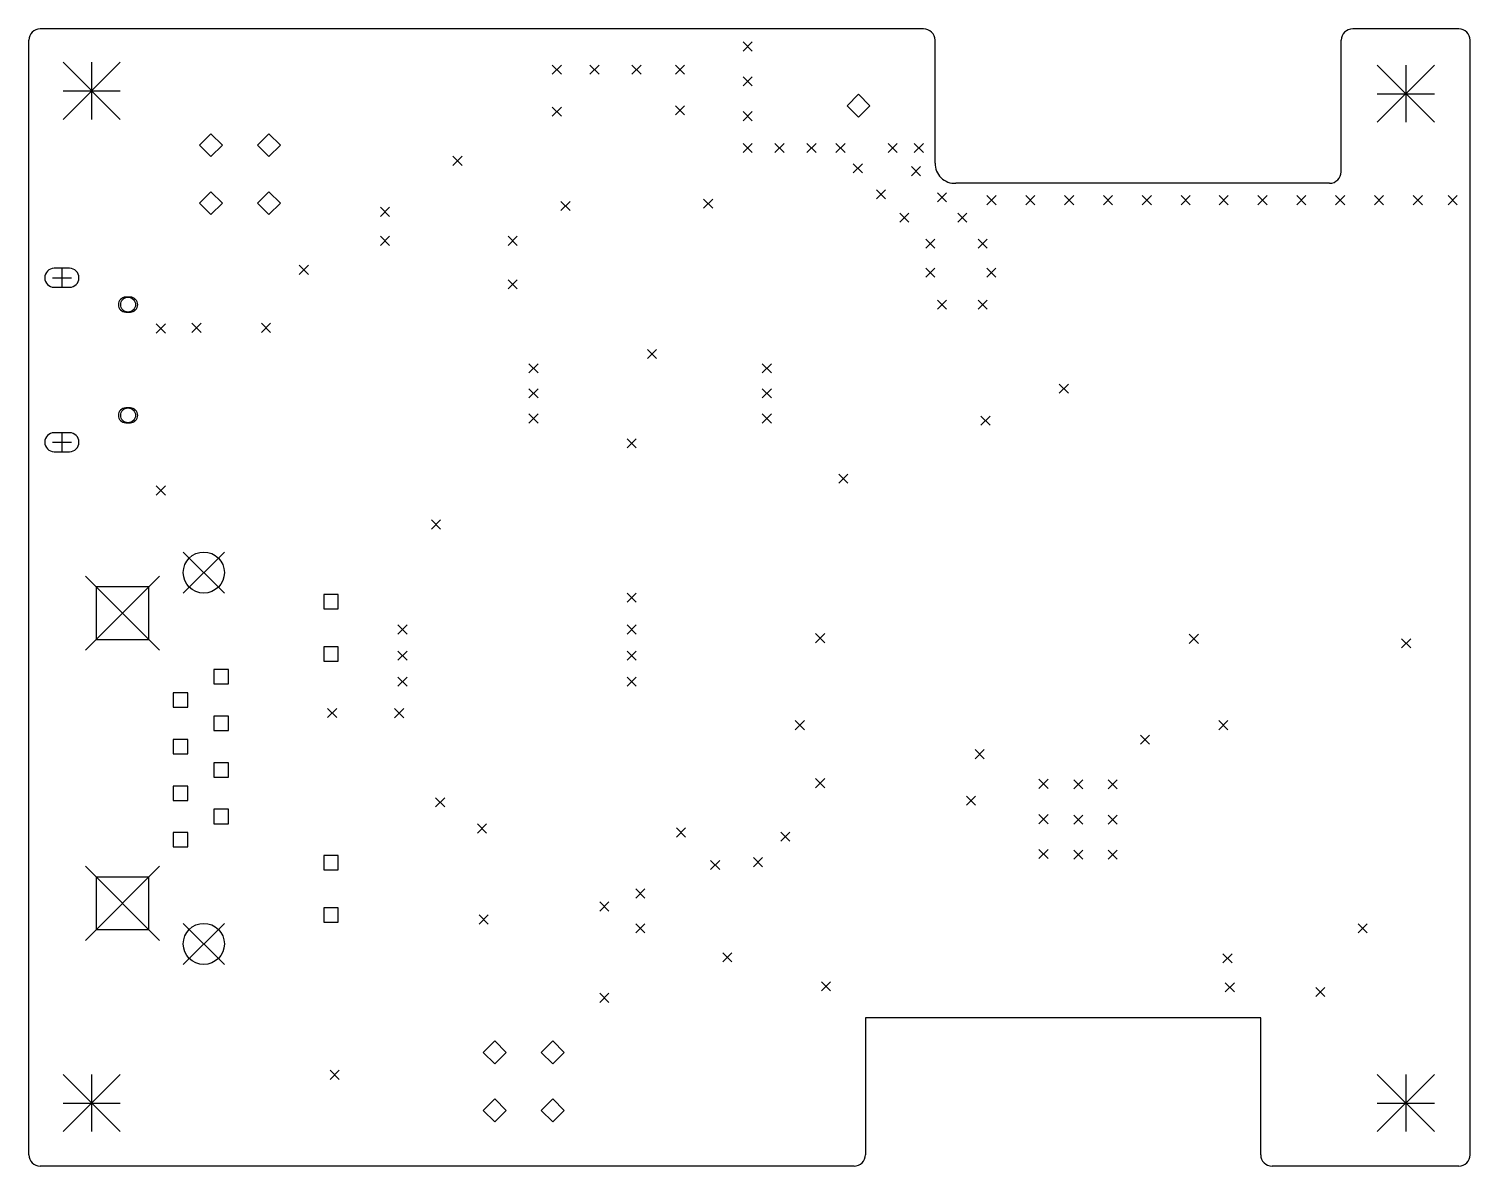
# Model space of a CAD drawing. Extents: x 50.7 to 120.8, y -184 to -106.7.
# Drawn here: x 52.7 to 115.8, y -156.5 to -106.7 of the extents above; entities that cross this region are included whole.
import ezdxf

# ---------------------------------------------------------------- set-up
doc = ezdxf.new("R2010")
doc.units = 0
doc.layers.add('BLACK', color=7, linetype='CONTINUOUS')

msp = doc.modelspace()

# ---------------------------------------------------------------- linework, layer by layer
at = {"layer": 'BLACK', "linetype": 'CONTINUOUS'}
for p, q in [((52.732, -155.968), (52.732, -107.168)), ((91.8992, -106.668), (53.232, -106.668)), ((84.001, -107.242), (84.401, -107.642)), ((84.401, -107.242), (84.001, -107.642)), ((92.4052, -112.547), (92.4071, -107.168)), ((110.185, -112.926), (110.185, -107.168)), ((115.332, -106.668), (110.693, -106.668)), ((115.832, -155.968), (115.832, -107.168)), ((54.232, -108.131), (56.732, -110.631)), ((56.732, -108.131), (54.232, -110.631)), ((55.482, -108.131), (55.482, -110.631)), ((75.6444, -108.258), (76.0444, -108.658)), ((76.0444, -108.258), (75.6444, -108.658)), ((77.2954, -108.258), (77.6954, -108.658)), ((77.6954, -108.258), (77.2954, -108.658)), ((79.1369, -108.258), (79.5369, -108.658)), ((79.5369, -108.258), (79.1369, -108.658)), ((81.0419, -108.258), (81.4419, -108.658)), ((81.4419, -108.258), (81.0419, -108.658)), ((111.763, -108.258), (114.263, -110.758)), ((114.263, -108.258), (111.763, -110.758)), ((113.013, -108.258), (113.013, -110.758)), ((84.001, -108.766), (84.401, -109.166)), ((84.401, -108.766), (84.001, -109.166)), ((54.232, -109.381), (56.732, -109.381)), ((89.0524, -109.533), (88.5524, -110.033)), ((89.5524, -110.033), (89.0524, -109.533)), ((111.763, -109.508), (114.263, -109.508)), ((75.6444, -110.099), (76.0444, -110.499)), ((76.0444, -110.099), (75.6444, -110.499)), ((81.0419, -110.036), (81.4419, -110.436)), ((81.4419, -110.036), (81.0419, -110.436)), ((84.001, -110.29), (84.401, -110.69)), ((84.401, -110.29), (84.001, -110.69)), ((88.5524, -110.033), (89.0524, -110.533)), ((89.0524, -110.533), (89.5524, -110.033)), ((60.706, -111.26), (60.206, -111.76)), ((61.206, -111.76), (60.706, -111.26)), ((63.246, -111.26), (62.746, -111.76)), ((63.746, -111.76), (63.246, -111.26)), ((60.206, -111.76), (60.706, -112.26)), ((60.706, -112.26), (61.206, -111.76)), ((62.746, -111.76), (63.246, -112.26)), ((63.246, -112.26), (63.746, -111.76)), ((71.301, -112.246), (71.701, -112.646)), ((71.701, -112.246), (71.301, -112.646)), ((84.001, -111.687), (84.401, -112.087)), ((84.401, -111.687), (84.001, -112.087)), ((85.398, -111.687), (85.798, -112.087)), ((85.798, -111.687), (85.398, -112.087)), ((86.795, -111.687), (87.195, -112.087)), ((87.195, -111.687), (86.795, -112.087)), ((88.065, -111.687), (88.465, -112.087)), ((88.465, -111.687), (88.065, -112.087)), ((90.351, -111.687), (90.751, -112.087)), ((90.751, -111.687), (90.351, -112.087)), ((91.494, -111.687), (91.894, -112.087)), ((91.894, -111.687), (91.494, -112.087)), ((88.827, -112.576), (89.227, -112.976)), ((89.227, -112.576), (88.827, -112.976)), ((91.367, -112.703), (91.767, -113.103)), ((91.767, -112.703), (91.367, -113.103)), ((109.673, -113.431), (93.3196, -113.43)), ((60.706, -113.8), (60.206, -114.3)), ((61.206, -114.3), (60.706, -113.8)), ((63.246, -113.8), (62.746, -114.3)), ((63.746, -114.3), (63.246, -113.8)), ((82.2738, -114.125), (82.6738, -114.525)), ((82.6738, -114.125), (82.2738, -114.525)), ((89.843, -113.719), (90.243, -114.119)), ((90.243, -113.719), (89.843, -114.119)), ((92.51, -113.846), (92.91, -114.246)), ((92.91, -113.846), (92.51, -114.246)), ((94.678, -113.973), (95.078, -114.373)), ((95.078, -113.973), (94.678, -114.373)), ((96.378, -113.973), (96.778, -114.373)), ((96.778, -113.973), (96.378, -114.373)), ((98.078, -113.973), (98.478, -114.373)), ((98.478, -113.973), (98.078, -114.373)), ((99.778, -113.973), (100.178, -114.373)), ((100.178, -113.973), (99.778, -114.373)), ((101.478, -113.973), (101.878, -114.373)), ((101.878, -113.973), (101.478, -114.373)), ((103.178, -113.973), (103.578, -114.373)), ((103.578, -113.973), (103.178, -114.373)), ((104.838, -113.973), (105.238, -114.373)), ((105.238, -113.973), (104.838, -114.373)), ((106.538, -113.973), (106.938, -114.373)), ((106.938, -113.973), (106.538, -114.373)), ((108.238, -113.973), (108.638, -114.373)), ((108.638, -113.973), (108.238, -114.373)), ((109.938, -113.973), (110.338, -114.373)), ((110.338, -113.973), (109.938, -114.373)), ((111.638, -113.973), (112.038, -114.373)), ((112.038, -113.973), (111.638, -114.373)), ((113.338, -113.973), (113.738, -114.373)), ((113.738, -113.973), (113.338, -114.373)), ((114.862, -113.973), (115.262, -114.373)), ((115.262, -113.973), (114.862, -114.373)), ((60.206, -114.3), (60.706, -114.8)), ((60.706, -114.8), (61.206, -114.3)), ((62.746, -114.3), (63.246, -114.8)), ((63.246, -114.8), (63.746, -114.3)), ((68.126, -114.481), (68.526, -114.881)), ((68.526, -114.481), (68.126, -114.881)), ((76.0254, -114.227), (76.4254, -114.627)), ((76.4254, -114.227), (76.0254, -114.627)), ((90.859, -114.735), (91.259, -115.135)), ((91.259, -114.735), (90.859, -115.135)), ((93.399, -114.735), (93.799, -115.135)), ((93.799, -114.735), (93.399, -115.135)), ((68.126, -115.751), (68.526, -116.151)), ((68.526, -115.751), (68.126, -116.151)), ((73.714, -115.751), (74.114, -116.151)), ((74.114, -115.751), (73.714, -116.151)), ((92.002, -115.878), (92.402, -116.278)), ((92.402, -115.878), (92.002, -116.278)), ((94.288, -115.878), (94.688, -116.278)), ((94.688, -115.878), (94.288, -116.278)), ((54.5132, -117.153), (53.8432, -117.153)), ((54.1782, -117.153), (54.1782, -117.983)), ((64.57, -117.021), (64.97, -117.421)), ((64.97, -117.021), (64.57, -117.421)), ((92.002, -117.148), (92.402, -117.548)), ((92.402, -117.148), (92.002, -117.548)), ((94.669, -117.148), (95.069, -117.548)), ((95.069, -117.148), (94.669, -117.548)), ((53.7632, -117.568), (54.5932, -117.568)), ((53.8432, -117.983), (54.5132, -117.983)), ((73.714, -117.656), (74.114, -118.056)), ((74.114, -117.656), (73.714, -118.056)), ((57.1782, -118.418), (56.9782, -118.418)), ((92.51, -118.545), (92.91, -118.945)), ((92.91, -118.545), (92.51, -118.945)), ((94.288, -118.545), (94.688, -118.945)), ((94.688, -118.545), (94.288, -118.945)), ((56.9782, -119.068), (57.1782, -119.068)), ((58.3109, -119.591), (58.7109, -119.991)), ((58.7109, -119.591), (58.3109, -119.991)), ((59.871, -119.561), (60.271, -119.961)), ((60.271, -119.561), (59.871, -119.961)), ((62.919, -119.561), (63.319, -119.961)), ((63.319, -119.561), (62.919, -119.961)), ((79.81, -120.704), (80.21, -121.104)), ((80.21, -120.704), (79.81, -121.104)), ((74.6284, -121.331), (75.0284, -121.731)), ((75.0284, -121.331), (74.6284, -121.731)), ((84.8392, -121.331), (85.2392, -121.731)), ((85.2392, -121.331), (84.8392, -121.731)), ((97.844, -122.228), (98.244, -122.628)), ((98.244, -122.228), (97.844, -122.628)), ((74.6284, -122.431), (75.0284, -122.831)), ((75.0284, -122.431), (74.6284, -122.831)), ((84.8392, -122.431), (85.2392, -122.831)), ((85.2392, -122.431), (84.8392, -122.831)), ((57.1782, -123.268), (56.9782, -123.268)), ((74.6284, -123.531), (75.0284, -123.931)), ((75.0284, -123.531), (74.6284, -123.931)), ((84.8392, -123.531), (85.2392, -123.931)), ((85.2392, -123.531), (84.8392, -123.931)), ((94.415, -123.625), (94.815, -124.025)), ((94.815, -123.625), (94.415, -124.025)), ((56.9782, -123.918), (57.1782, -123.918)), ((53.7632, -124.768), (54.5932, -124.768)), ((54.5132, -124.353), (53.8432, -124.353)), ((54.1782, -124.353), (54.1782, -125.183)), ((78.921, -124.616), (79.321, -125.016)), ((79.321, -124.616), (78.921, -125.016)), ((53.8432, -125.183), (54.5132, -125.183)), ((88.192, -126.165), (88.592, -126.565)), ((88.592, -126.165), (88.192, -126.565)), ((58.3109, -126.684), (58.7109, -127.084)), ((58.7109, -126.684), (58.3109, -127.084)), ((70.3612, -128.172), (70.7612, -128.572)), ((70.7612, -128.172), (70.3612, -128.572)), ((59.4925, -129.576), (61.2925, -131.376)), ((61.2925, -129.576), (59.4925, -131.376)), ((55.2075, -130.631), (58.4575, -133.881)), ((58.4575, -130.631), (55.2075, -133.881)), ((57.9816, -131.107), (55.6834, -131.107)), ((55.6834, -131.107), (55.6834, -133.406)), ((57.9816, -133.406), (57.9816, -131.107)), ((66.2772, -131.432), (65.6478, -131.432)), ((65.6478, -131.432), (65.6478, -132.061)), ((66.2772, -132.061), (66.2772, -131.432)), ((78.921, -131.372), (79.321, -131.772)), ((79.321, -131.372), (78.921, -131.772)), ((65.6478, -132.061), (66.2772, -132.061)), ((68.888, -132.769), (69.288, -133.169)), ((69.288, -132.769), (68.888, -133.169)), ((78.921, -132.769), (79.321, -133.169)), ((79.321, -132.769), (78.921, -133.169)), ((55.6834, -133.406), (57.9816, -133.406)), ((66.2772, -133.722), (65.6478, -133.722)), ((65.6478, -133.722), (65.6478, -134.351)), ((66.2772, -134.351), (66.2772, -133.722)), ((87.176, -133.15), (87.576, -133.55)), ((87.576, -133.15), (87.176, -133.55)), ((103.534, -133.175), (103.934, -133.575)), ((103.934, -133.175), (103.534, -133.575)), ((112.83, -133.379), (113.23, -133.779)), ((113.23, -133.379), (112.83, -133.779)), ((65.6478, -134.351), (66.2772, -134.351)), ((68.888, -133.912), (69.288, -134.312)), ((69.288, -133.912), (68.888, -134.312)), ((78.921, -133.912), (79.321, -134.312)), ((79.321, -133.912), (78.921, -134.312)), ((61.4672, -134.722), (60.8378, -134.722)), ((60.8378, -134.722), (60.8378, -135.351)), ((61.4672, -135.351), (61.4672, -134.722)), ((60.8378, -135.351), (61.4672, -135.351)), ((68.888, -135.055), (69.288, -135.455)), ((69.288, -135.055), (68.888, -135.455)), ((78.921, -135.055), (79.321, -135.455)), ((79.321, -135.055), (78.921, -135.455)), ((59.6872, -135.742), (59.0578, -135.742)), ((59.0578, -135.742), (59.0578, -136.371)), ((59.6872, -136.371), (59.6872, -135.742)), ((59.0578, -136.371), (59.6872, -136.371)), ((61.4672, -136.762), (60.8378, -136.762)), ((60.8378, -136.762), (60.8378, -137.391)), ((61.4672, -137.391), (61.4672, -136.762)), ((65.8146, -136.427), (66.2146, -136.827)), ((66.2146, -136.427), (65.8146, -136.827)), ((68.7435, -136.434), (69.1435, -136.834)), ((69.1435, -136.434), (68.7435, -136.834)), ((60.8378, -137.391), (61.4672, -137.391)), ((86.287, -136.96), (86.687, -137.36)), ((86.687, -136.96), (86.287, -137.36)), ((104.829, -136.96), (105.229, -137.36)), ((105.229, -136.96), (104.829, -137.36)), ((59.6872, -137.782), (59.0578, -137.782)), ((59.0578, -137.782), (59.0578, -138.411)), ((59.6872, -138.411), (59.6872, -137.782)), ((101.4, -137.595), (101.8, -137.995)), ((101.8, -137.595), (101.4, -137.995)), ((59.0578, -138.411), (59.6872, -138.411)), ((61.4672, -138.802), (60.8378, -138.802)), ((60.8378, -138.802), (60.8378, -139.431)), ((61.4672, -139.431), (61.4672, -138.802)), ((94.161, -138.23), (94.561, -138.63)), ((94.561, -138.23), (94.161, -138.63)), ((60.8378, -139.431), (61.4672, -139.431)), ((59.6872, -139.822), (59.0578, -139.822)), ((59.0578, -139.822), (59.0578, -140.451)), ((59.6872, -140.451), (59.6872, -139.822)), ((87.176, -139.5), (87.576, -139.9)), ((87.576, -139.5), (87.176, -139.9)), ((96.955, -139.525), (97.355, -139.925)), ((97.355, -139.525), (96.955, -139.925)), ((98.479, -139.551), (98.879, -139.951)), ((98.879, -139.551), (98.479, -139.951)), ((99.9776, -139.551), (100.378, -139.951)), ((100.378, -139.551), (99.9776, -139.951)), ((59.0578, -140.451), (59.6872, -140.451)), ((70.539, -140.338), (70.939, -140.738)), ((70.939, -140.338), (70.539, -140.738)), ((93.78, -140.262), (94.18, -140.662)), ((94.18, -140.262), (93.78, -140.662)), ((61.4672, -140.842), (60.8378, -140.842)), ((60.8378, -140.842), (60.8378, -141.471)), ((61.4672, -141.471), (61.4672, -140.842)), ((96.955, -141.075), (97.355, -141.475)), ((97.355, -141.075), (96.955, -141.475)), ((98.479, -141.1), (98.879, -141.5)), ((98.879, -141.1), (98.479, -141.5)), ((99.9776, -141.1), (100.378, -141.5)), ((100.378, -141.1), (99.9776, -141.5)), ((59.6872, -141.862), (59.0578, -141.862)), ((59.0578, -141.862), (59.0578, -142.491)), ((59.6872, -142.491), (59.6872, -141.862)), ((60.8378, -141.471), (61.4672, -141.471)), ((72.3678, -141.481), (72.7678, -141.881)), ((72.7678, -141.481), (72.3678, -141.881)), ((81.08, -141.659), (81.48, -142.059)), ((81.48, -141.659), (81.08, -142.059)), ((85.652, -141.837), (86.052, -142.237)), ((86.052, -141.837), (85.652, -142.237)), ((59.0578, -142.491), (59.6872, -142.491)), ((96.955, -142.599), (97.355, -142.999)), ((97.355, -142.599), (96.955, -142.999)), ((66.2772, -142.862), (65.6478, -142.862)), ((65.6478, -142.862), (65.6478, -143.491)), ((66.2772, -143.491), (66.2772, -142.862)), ((82.5786, -143.081), (82.9786, -143.481)), ((82.9786, -143.081), (82.5786, -143.481)), ((84.4582, -142.954), (84.8582, -143.354)), ((84.8582, -142.954), (84.4582, -143.354)), ((98.479, -142.624), (98.879, -143.024)), ((98.879, -142.624), (98.479, -143.024)), ((99.9776, -142.624), (100.378, -143.024)), ((100.378, -142.624), (99.9776, -143.024)), ((55.2075, -143.332), (58.4575, -146.582)), ((58.4575, -143.332), (55.2075, -146.582)), ((57.9816, -143.807), (55.6834, -143.807)), ((55.6834, -143.807), (55.6834, -146.106)), ((57.9816, -146.106), (57.9816, -143.807)), ((65.6478, -143.491), (66.2772, -143.491)), ((79.302, -144.326), (79.702, -144.726)), ((79.702, -144.326), (79.302, -144.726)), ((77.7272, -144.898), (78.1272, -145.298)), ((78.1272, -144.898), (77.7272, -145.298)), ((66.2772, -145.152), (65.6478, -145.152)), ((65.6478, -145.152), (65.6478, -145.781)), ((66.2772, -145.781), (66.2772, -145.152)), ((72.444, -145.469), (72.844, -145.869)), ((72.844, -145.469), (72.444, -145.869)), ((55.6834, -146.106), (57.9816, -146.106)), ((59.4925, -145.837), (61.2925, -147.636)), ((61.2925, -145.837), (59.4925, -147.636)), ((65.6478, -145.781), (66.2772, -145.781)), ((79.302, -145.85), (79.702, -146.25)), ((79.702, -145.85), (79.302, -146.25)), ((110.925, -145.85), (111.325, -146.25)), ((111.325, -145.85), (110.925, -146.25)), ((83.112, -147.12), (83.512, -147.52)), ((83.512, -147.12), (83.112, -147.52)), ((105.007, -147.171), (105.407, -147.571)), ((105.407, -147.171), (105.007, -147.571)), ((77.7272, -148.898), (78.1272, -149.298)), ((78.1272, -148.898), (77.7272, -149.298)), ((87.43, -148.39), (87.83, -148.79)), ((87.83, -148.39), (87.43, -148.79)), ((105.108, -148.441), (105.508, -148.841)), ((105.508, -148.441), (105.108, -148.841)), ((109.071, -148.644), (109.471, -149.044)), ((109.471, -148.644), (109.071, -149.044)), ((106.661, -149.968), (89.3606, -149.968)), ((89.3606, -149.968), (89.3606, -155.968)), ((106.661, -155.968), (106.661, -149.968)), ((73.1266, -150.986), (72.6266, -151.486)), ((73.6266, -151.486), (73.1266, -150.986)), ((75.6666, -150.986), (75.1666, -151.486)), ((76.1666, -151.486), (75.6666, -150.986)), ((72.6266, -151.486), (73.1266, -151.986)), ((73.1266, -151.986), (73.6266, -151.486)), ((75.1666, -151.486), (75.6666, -151.986)), ((75.6666, -151.986), (76.1666, -151.486)), ((54.232, -152.454), (56.732, -154.954)), ((56.732, -152.454), (54.232, -154.954)), ((55.482, -152.454), (55.482, -154.954)), ((65.9203, -152.268), (66.3203, -152.668)), ((66.3203, -152.268), (65.9203, -152.668)), ((111.763, -152.454), (114.263, -154.954)), ((114.263, -152.454), (111.763, -154.954)), ((113.013, -152.454), (113.013, -154.954)), ((54.232, -153.704), (56.732, -153.704)), ((73.1266, -153.526), (72.6266, -154.026)), ((73.6266, -154.026), (73.1266, -153.526)), ((75.6666, -153.526), (75.1666, -154.026)), ((76.1666, -154.026), (75.6666, -153.526)), ((111.763, -153.704), (114.263, -153.704)), ((72.6266, -154.026), (73.1266, -154.526)), ((73.1266, -154.526), (73.6266, -154.026)), ((75.1666, -154.026), (75.6666, -154.526)), ((75.6666, -154.526), (76.1666, -154.026)), ((88.8606, -156.468), (53.232, -156.468)), ((115.332, -156.468), (107.161, -156.468))]:
    msp.add_line(p, q, dxfattribs=at)
at = {"layer": 'BLACK'}
for centre, radius in [((57.0782, -118.743), 0.325), ((57.0782, -123.593), 0.325), ((60.3925, -130.476), 0.9), ((60.3925, -146.737), 0.9)]:
    msp.add_circle(centre, radius, dxfattribs=at)
for centre, radius, start, end in [((53.232, -107.168), 0.5, 90, 180), ((91.8992, -107.176), 0.508, 0.902315, 89.9947), ((110.693, -107.176), 0.5082, 90.0041, 179.087), ((115.332, -107.168), 0.5, 0, 90), ((93.2684, -112.569), 0.8635, -181.4, -86.6006), ((109.673, -112.919), 0.512, -89.9983, -0.749726), ((53.8432, -117.568), 0.415, 450, 630), ((54.5132, -117.568), 0.415, 270, 450), ((56.9782, -118.743), 0.325, 450, 630), ((57.1782, -118.743), 0.325, 270, 450), ((56.9782, -123.593), 0.325, 450, 630), ((57.1782, -123.593), 0.325, 270, 450), ((53.8432, -124.768), 0.415, 450, 630), ((54.5132, -124.768), 0.415, 270, 450), ((53.232, -155.968), 0.5, -180, -90), ((88.8606, -155.968), 0.5, -90.0054, 0), ((107.161, -155.968), 0.5, -180, -90.0054), ((115.332, -155.968), 0.5, -90, 0)]:
    msp.add_arc(centre, radius, start, end, dxfattribs=at)

doc.saveas('drawing.dxf')
